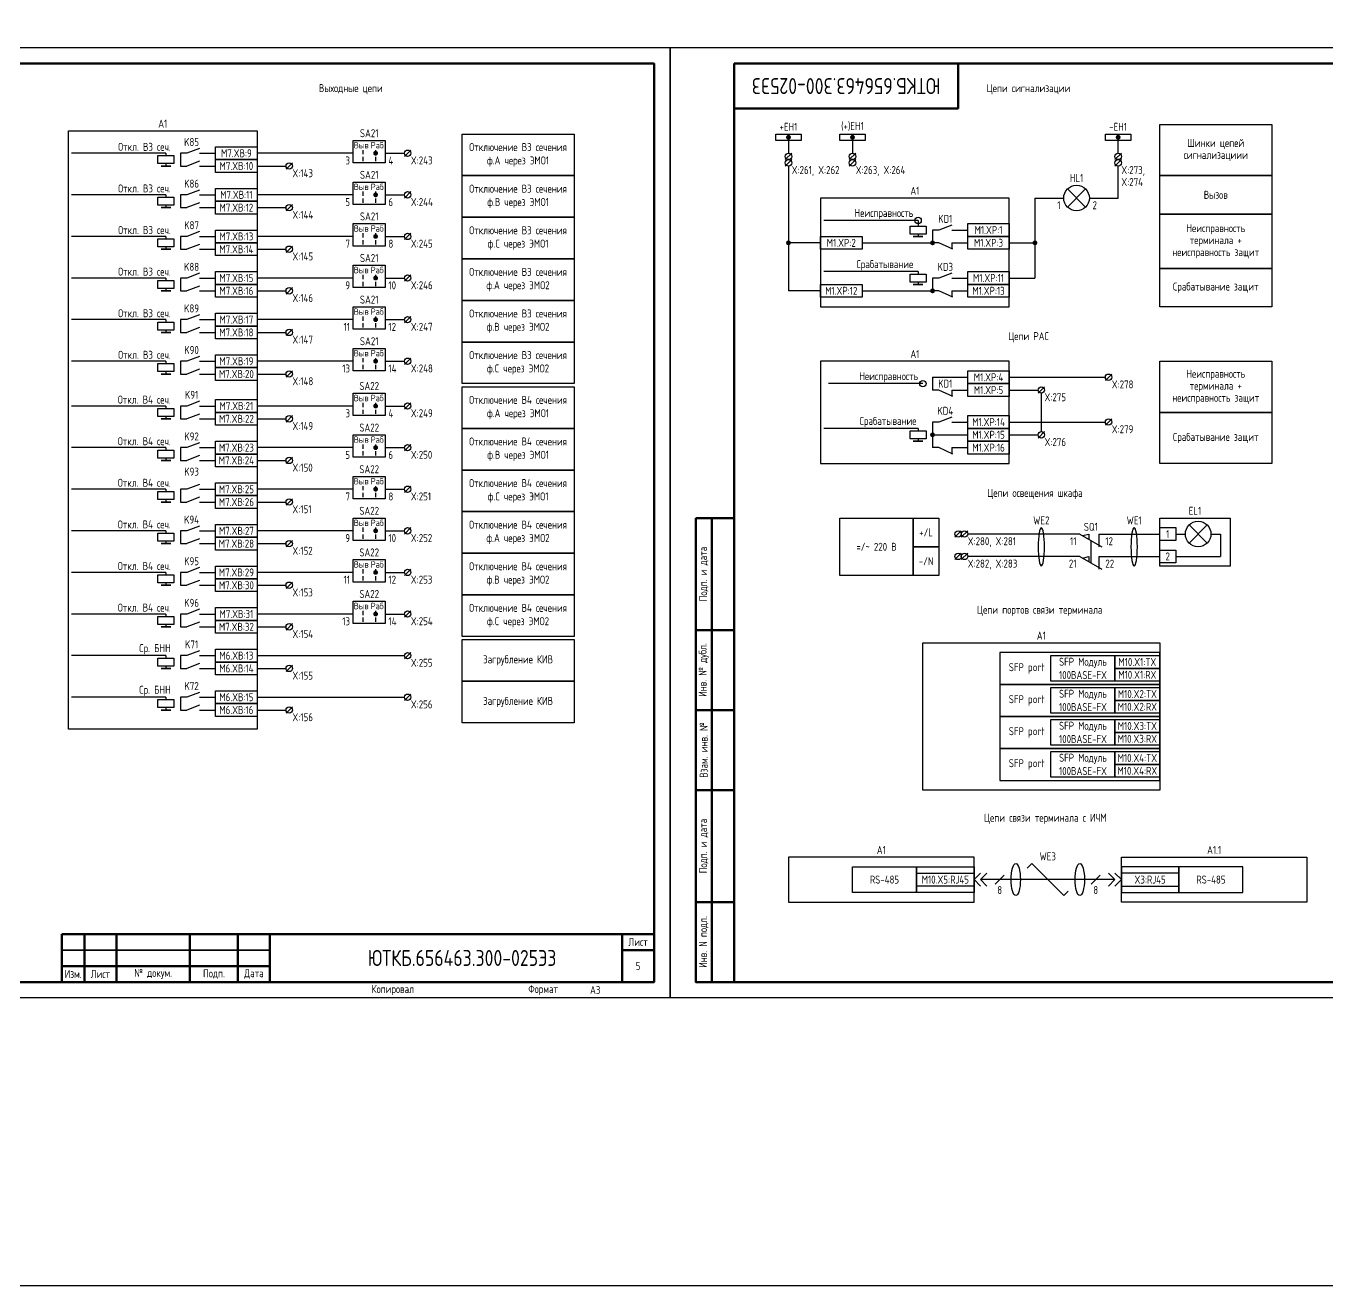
# Model space of a CAD drawing. Header units: millimetres. Extents: x -1036 to 3772, y -90 to 586.
# Drawn here: x 1898.8 to 2305.3, y -90 to 303.8 of the extents above; entities that cross this region are included whole.
import ezdxf

# ---------------------------------------------------------------- set-up
doc = ezdxf.new("R2010")
doc.units = ezdxf.units.MM
doc.styles.add('Gost_type_A', font='GOST_0.TTF')

# ---------------------------------------------------------------- blocks, each defined once
blk = doc.blocks.new('Штамп малый нижний')
at = {"lineweight": 50}
for points in [[(-185, 15), (-178, 15), (-178, 5), (-185, 5)], [(-178, 15), (-168, 15), (-168, 5), (-178, 5)], [(-168, 15), (-145, 15), (-145, 5), (-168, 5)], [(-145, 15), (-130, 15), (-130, 5), (-145, 5)], [(-130, 15), (-120, 15), (-120, 5), (-130, 5)], [(-120, 15), (-10, 15), (-10, 0), (-120, 0)], [(-10, 15), (0, 15), (0, 10), (-10, 10)], [(-10, 10), (0, 10), (0, 0), (-10, 0)], [(-185, 5), (-178, 5), (-178, 0), (-185, 0)], [(-178, 5), (-168, 5), (-168, 0), (-178, 0)], [(-168, 5), (-145, 5), (-145, 0), (-168, 0)], [(-145, 5), (-130, 5), (-130, 0), (-145, 0)], [(-130, 5), (-120, 5), (-120, 0), (-130, 0)]]:
    blk.add_lwpolyline(points, close=True, dxfattribs=at)
for points in [[(-185, 15), (-178, 15), (-178, 10), (-185, 10)], [(-178, 15), (-168, 15), (-168, 10), (-178, 10)], [(-168, 15), (-145, 15), (-145, 10), (-168, 10)], [(-145, 15), (-130, 15), (-130, 10), (-145, 10)], [(-130, 15), (-120, 15), (-120, 10), (-130, 10)], [(-185, 10), (-178, 10), (-178, 5), (-185, 5)], [(-178, 10), (-168, 10), (-168, 5), (-178, 5)], [(-168, 10), (-145, 10), (-145, 5), (-168, 5)], [(-145, 10), (-130, 10), (-130, 5), (-145, 5)], [(-130, 10), (-120, 10), (-120, 5), (-130, 5)]]:
    blk.add_lwpolyline(points, close=True)
at = {"char_height": 2.5, "style": 'Gost_type_A'}
for s, insert, width, attachment_point in [('Лист', (-5, 12.5), 10, 5), ('№ докум.', (-156.5, 2.5), 23, 5), ('Изм.', (-181.5, 2.5), 7, 5), ('Лист', (-173, 2.5), 10, 5), ('Подп.', (-137.5, 2.5), 15, 5), ('Дата', (-125, 2.5), 10, 5), ('Копировал', (-75, -2.53), 13.1202, 6), ('Формат', (-30, -2.53), 13.1202, 6)]:
    blk.add_mtext(s, dxfattribs=dict(at, insert=insert, width=width, attachment_point=attachment_point))
blk = doc.blocks.new('Формат_А3')
blk.add_lwpolyline([(-420, 297), (0, 297), (0, 0), (-420, 0)], close=True)
at = {"lineweight": 50}
blk.add_lwpolyline([(-400, 292), (-5, 292), (-5, 5), (-400, 5)], close=True, dxfattribs=at)
blk = doc.blocks.new('POINT')
at = {"const_width": 0.75}
blk.add_lwpolyline([(-0.375, 0, 1), (0.375, 0, 1)], format="xyb", close=True, dxfattribs=at)
blk = doc.blocks.new('Переключатель_положение')
for p, q in [((2, 1), (2, -0.34)), ((2, -1.14), (2, -2.49))]:
    blk.add_line(p, q)
blk = doc.blocks.new('Штамп угловой верхний')
at = {"lineweight": 50}
blk.add_lwpolyline([(0, 0), (70, 0), (70, -14), (0, -14)], close=True, dxfattribs=at)
blk = doc.blocks.new('Штамп левый нижний')
at = {"lineweight": 50}
for points in [[(-12, 145), (-7, 145), (-7, 110), (-12, 110)], [(-7, 145), (0, 145), (0, 110), (-7, 110)], [(-12, 110), (-7, 110), (-7, 85), (-12, 85)], [(-7, 110), (0, 110), (0, 85), (-7, 85)], [(-12, 85), (-7, 85), (-7, 60), (-12, 60)], [(-7, 85), (0, 85), (0, 60), (-7, 60)], [(-12, 60), (-7, 60), (-7, 25), (-12, 25)], [(-7, 60), (0, 60), (0, 25), (-7, 25)], [(-12, 25), (-7, 25), (-7, 0), (-12, 0)], [(-7, 25), (0, 25), (0, 0), (-7, 0)]]:
    blk.add_lwpolyline(points, close=True, dxfattribs=at)
at = {"char_height": 2.5, "attachment_point": 5, "rotation": 90, "style": 'Gost_type_A'}
for s, insert, width in [('Подп. и дата', (-9.5, 127.5), 35), ('Инв. № дубл.', (-9.5, 97.5), 25), ('Взам. инв. №', (-9.5, 72.5), 25), ('Подп. и дата', (-9.5, 42.5), 35), ('Инв. N подл.', (-9.5, 12.5), 25)]:
    blk.add_mtext(s, dxfattribs=dict(at, insert=insert, width=width))
blk = doc.blocks.new('Шинка')
blk.add_lwpolyline([(-4, 1), (4, 1), (4, -1), (-4, -1)], close=True)
blk.add_blockref('POINT', (0, 0))

msp = doc.modelspace()

# ---------------------------------------------------------------- linework, layer by layer
for p, q in [((2137, 269), (2137, 264)), ((2240, 264), (2240, 269)), ((2019.01, 265), (2017.01, 263)), ((2157, 268), (2157, 264)), ((1942.5, 264), (1913, 264)), ((1942.5, 264), (1942.5, 263.25)), ((1942.5, 260.75), (1942.5, 260)), ((2001, 264), (1971, 264)), ((1982.01, 261), (1980.01, 259)), ((2138, 264), (2136, 262)), ((2138, 262), (2136, 260)), ((2158, 264), (2156, 262)), ((2158, 262), (2156, 260)), ((2241, 264), (2239, 262)), ((2241, 262), (2239, 260)), ((2240, 261.99), (2240, 262)), ((2240, 261.99), (2240, 262)), ((1971, 260), (1980, 260)), ((2137, 260), (2137, 221)), ((2240, 250), (2240, 260)), ((2224.17, 252.83), (2229.83, 247.17)), ((2229.83, 252.83), (2224.17, 247.17)), ((1942.5, 251), (1913, 251)), ((1942.5, 251), (1942.5, 250.25)), ((2001, 251), (1971, 251)), ((1982.01, 248), (1980.01, 246)), ((2019.01, 252), (2017.01, 250)), ((2214, 250), (2223, 250)), ((2214, 250), (2214, 225)), ((2231, 250), (2240, 250)), ((1942.5, 247.75), (1942.5, 247)), ((1971, 247), (1980, 247)), ((2177.5, 243), (2148, 243)), ((2177.5, 243), (2177.5, 241.25)), ((1942.5, 238), (1913, 238)), ((1942.5, 238), (1942.5, 237.25)), ((2001, 238), (1971, 238)), ((2019.01, 239), (2017.01, 237)), ((2147, 236), (2137, 236)), ((2177.5, 238.75), (2177.5, 238)), ((2188, 236), (2188, 234)), ((2206, 236), (2214, 236)), ((1942.5, 234.75), (1942.5, 234)), ((1971, 234), (1980, 234)), ((1982.01, 235), (1980.01, 233)), ((1942.5, 225), (1913, 225)), ((1942.5, 225), (1942.5, 224.25)), ((2001, 225), (1971, 225)), ((2019.01, 226), (2017.01, 224)), ((2177.5, 227), (2148, 227)), ((2177.5, 227), (2177.5, 226.25)), ((2177.5, 223.75), (2177.5, 223)), ((2206, 225), (2214, 225)), ((1942.5, 221.75), (1942.5, 221)), ((1971, 221), (1980, 221)), ((1982.01, 222), (1980.01, 220)), ((2147, 221), (2137, 221)), ((2188, 221), (2188, 219)), ((1942.5, 212), (1913, 212)), ((1942.5, 212), (1942.5, 211.25)), ((2001, 212), (1971, 212)), ((2019.01, 213), (2017.01, 211)), ((1942.5, 208.75), (1942.5, 208)), ((1971, 208), (1980, 208)), ((1982.01, 209), (1980.01, 207)), ((2019.01, 200), (2017.01, 198)), ((1942.5, 199), (1913, 199)), ((1942.5, 199), (1942.5, 198.25)), ((1942.5, 195.75), (1942.5, 195)), ((2001, 199), (1971, 199)), ((1982.01, 196), (1980.01, 194)), ((1971, 195), (1980, 195)), ((2179, 192), (2149.5, 192)), ((2182, 194), (2182, 190)), ((2206, 194), (2236, 194)), ((2238, 195), (2236, 193)), ((2188, 190), (2188, 188)), ((2206, 190), (2215, 190)), ((2217, 191), (2215, 189)), ((2216, 189), (2216, 177)), ((1942.5, 185), (1913, 185)), ((1942.5, 185), (1942.5, 184.25)), ((2001, 185), (1971, 185)), ((2019.01, 186), (2017.01, 184)), ((1942.5, 181.75), (1942.5, 181)), ((1971, 181), (1980, 181)), ((1982.01, 182), (1980.01, 180)), ((2206, 180), (2236, 180)), ((2238, 181), (2236, 179)), ((2177.5, 178), (2148, 178)), ((2177.5, 178), (2177.5, 177.25)), ((2206, 176), (2215, 176)), ((2217, 177), (2215, 175)), ((1942.5, 172), (1913, 172)), ((1942.5, 172), (1942.5, 171.25)), ((2001, 172), (1971, 172)), ((2019.01, 173), (2017.01, 171)), ((2177.5, 174.75), (2177.5, 174)), ((2188, 172), (2188, 170)), ((1942.5, 168.75), (1942.5, 168)), ((1971, 168), (1980, 168)), ((1982.01, 169), (1980.01, 167)), ((1942.5, 159), (1913, 159)), ((1942.5, 159), (1942.5, 158.25)), ((2001, 159), (1971, 159)), ((2019.01, 160), (2017.01, 158)), ((1942.5, 155.75), (1942.5, 155)), ((1971, 155), (1980, 155)), ((1982.01, 156), (1980.01, 154)), ((2019.01, 147), (2017.01, 145)), ((2262.17, 147.83), (2267.83, 142.17)), ((2267.83, 147.83), (2262.17, 142.17)), ((1942.5, 146), (1913, 146)), ((1942.5, 146), (1942.5, 145.25)), ((1942.5, 142.75), (1942.5, 142)), ((2001, 146), (1971, 146)), ((1982.01, 143), (1980.01, 141)), ((2191, 146), (2189, 144)), ((2193, 146), (2191, 144)), ((2228, 145), (2193.01, 145)), ((2228, 145), (2234.92, 141)), ((2228.86, 144.5), (2230.86, 145)), ((2230.86, 145), (2230.86, 143.34)), ((2234, 145), (2234, 141)), ((2234, 145), (2253, 145)), ((2258, 145), (2261, 145)), ((2269, 145), (2272, 145)), ((2272, 145), (2272, 138)), ((1971, 142), (1980, 142)), ((2191, 139), (2189, 137)), ((2193, 139), (2191, 137)), ((2228, 138), (2193.01, 138)), ((2228, 138), (2234.92, 134)), ((2228.86, 137.5), (2230.86, 138)), ((2230.86, 138), (2230.86, 136.34)), ((2234, 138), (2234, 134)), ((2234, 138), (2253, 138)), ((2258, 138), (2272, 138)), ((1942.5, 133), (1913, 133)), ((1942.5, 133), (1942.5, 132.25)), ((2001, 133), (1971, 133)), ((2019.01, 134), (2017.01, 132)), ((1942.5, 129.75), (1942.5, 129)), ((1971, 129), (1980, 129)), ((1982.01, 130), (1980.01, 128)), ((1942.5, 120), (1913, 120)), ((1942.5, 120), (1942.5, 119.25)), ((2001, 120), (1971, 120)), ((2019.01, 121), (2017.01, 119)), ((1942.5, 116.75), (1942.5, 116)), ((1971, 116), (1980, 116)), ((1982.01, 117), (1980.01, 115)), ((1942.5, 107), (1913, 107)), ((1942.5, 107), (1942.5, 106.25)), ((2019.01, 108), (2017.01, 106)), ((1942.5, 103.75), (1942.5, 103)), ((1971, 103), (1980, 103)), ((1982.01, 104), (1980.01, 102)), ((1942.5, 94), (1913, 94)), ((1942.5, 94), (1942.5, 93.25)), ((2019.01, 95), (2017.01, 93)), ((1942.5, 90.75), (1942.5, 90)), ((1971, 90), (1980, 90)), ((1982.01, 91), (1980.01, 89)), ((2211.53, 40.53), (2213, 42)), ((2213, 42), (2223, 32)), ((2195, 37), (2197, 39)), ((2195, 37), (2197, 39)), ((2195, 37), (2197, 35)), ((2195, 37), (2197, 35)), ((2197, 37), (2199, 39)), ((2197, 37), (2199, 39)), ((2239, 37), (2197, 37)), ((2197, 37), (2199, 35)), ((2197, 37), (2199, 35)), ((2204.41, 38.41), (2201.58, 35.59)), ((2234.41, 38.41), (2231.58, 35.59)), ((2239, 37), (2237, 39)), ((2239, 37), (2237, 39)), ((2239, 37), (2237, 35)), ((2239, 37), (2237, 35)), ((2241, 37), (2239, 39)), ((2241, 37), (2239, 39)), ((2241, 37), (2239, 35)), ((2241, 37), (2239, 35)), ((2223, 32), (2224.41, 33.41))]:
    msp.add_line(p, q)
at = {"ltscale": 4.32}
for p, q in [((1953, 265.5), (1949, 264)), ((1953, 261.5), (1949, 260)), ((1953, 252.5), (1949, 251)), ((1953, 248.5), (1949, 247)), ((2188, 241.5), (2184, 240)), ((1953, 239.5), (1949, 238)), ((2188.39, 234), (2184, 236)), ((1953, 235.5), (1949, 234)), ((1953, 226.5), (1949, 225)), ((2188, 226.5), (2184, 225)), ((1953, 222.5), (1949, 221)), ((2188.39, 219), (2184, 221)), ((1953, 213.5), (1949, 212)), ((1953, 209.5), (1949, 208)), ((1953, 200.5), (1949, 199)), ((1953, 196.5), (1949, 195)), ((2188.39, 188), (2184, 190)), ((1953, 186.5), (1949, 185)), ((1953, 182.5), (1949, 181)), ((2188, 181.5), (2184, 180)), ((1953, 173.5), (1949, 172)), ((2188.39, 170), (2184, 172)), ((1953, 169.5), (1949, 168)), ((1953, 160.5), (1949, 159)), ((1953, 156.5), (1949, 155)), ((1953, 147.5), (1949, 146)), ((1953, 143.5), (1949, 142)), ((1953, 134.5), (1949, 133)), ((1953, 130.5), (1949, 129)), ((1953, 121.5), (1949, 120)), ((1953, 117.5), (1949, 116)), ((1953, 108.5), (1949, 107)), ((1953, 104.5), (1949, 103)), ((1953, 95.5), (1949, 94)), ((1953, 91.5), (1949, 90))]:
    msp.add_line(p, q, dxfattribs=at)
at = {"ltscale": 1.08}
for p, q in [((1949, 264), (1947, 264)), ((1947, 264), (1947, 260)), ((1953, 264), (1958, 264)), ((1947, 260), (1949, 260)), ((1953, 260), (1958, 260)), ((1949, 251), (1947, 251)), ((1947, 251), (1947, 247)), ((1953, 251), (1958, 251)), ((1947, 247), (1949, 247)), ((1953, 247), (1958, 247)), ((2184, 240), (2182, 240)), ((2182, 240), (2182, 236)), ((2188, 240), (2193, 240)), ((1949, 238), (1947, 238)), ((1947, 238), (1947, 234)), ((1953, 238), (1958, 238)), ((2160, 236), (2182, 236)), ((2184, 236), (2182, 236)), ((2188, 236), (2193, 236)), ((1947, 234), (1949, 234)), ((1953, 234), (1958, 234)), ((1949, 225), (1947, 225)), ((1947, 225), (1947, 221)), ((1953, 225), (1958, 225)), ((2184, 225), (2182, 225)), ((2182, 225), (2182, 221)), ((2188, 225), (2193, 225)), ((1947, 221), (1949, 221)), ((1953, 221), (1958, 221)), ((2160, 221), (2182, 221)), ((2184, 221), (2182, 221)), ((2188, 221), (2193, 221)), ((1949, 212), (1947, 212)), ((1947, 212), (1947, 208)), ((1953, 212), (1958, 212)), ((1947, 208), (1949, 208)), ((1953, 208), (1958, 208)), ((1949, 199), (1947, 199)), ((1947, 199), (1947, 195)), ((1953, 199), (1958, 199)), ((1947, 195), (1949, 195)), ((1953, 195), (1958, 195)), ((2182, 194), (2193, 194)), ((2184, 190), (2182, 190)), ((2188, 190), (2193, 190)), ((1949, 185), (1947, 185)), ((1947, 185), (1947, 181)), ((1953, 185), (1958, 185)), ((1947, 181), (1949, 181)), ((1953, 181), (1958, 181)), ((2184, 180), (2182, 180)), ((2182, 180), (2182, 172)), ((2188, 180), (2193, 180)), ((2182, 176), (2193, 176)), ((1949, 172), (1947, 172)), ((1947, 172), (1947, 168)), ((1953, 172), (1958, 172)), ((2184, 172), (2182, 172)), ((2188, 172), (2193, 172)), ((1947, 168), (1949, 168)), ((1953, 168), (1958, 168)), ((1949, 159), (1947, 159)), ((1947, 159), (1947, 155)), ((1953, 159), (1958, 159)), ((1947, 155), (1949, 155)), ((1953, 155), (1958, 155)), ((1949, 146), (1947, 146)), ((1947, 146), (1947, 142)), ((1953, 146), (1958, 146)), ((1947, 142), (1949, 142)), ((1953, 142), (1958, 142)), ((1949, 133), (1947, 133)), ((1947, 133), (1947, 129)), ((1953, 133), (1958, 133)), ((1947, 129), (1949, 129)), ((1953, 129), (1958, 129)), ((1949, 120), (1947, 120)), ((1947, 120), (1947, 116)), ((1953, 120), (1958, 120)), ((1947, 116), (1949, 116)), ((1953, 116), (1958, 116)), ((1949, 107), (1947, 107)), ((1947, 107), (1947, 103)), ((1953, 107), (1958, 107)), ((1947, 103), (1949, 103)), ((1953, 103), (1958, 103)), ((1949, 94), (1947, 94)), ((1947, 94), (1947, 90)), ((1953, 94), (1958, 94)), ((1947, 90), (1949, 90)), ((1953, 90), (1958, 90))]:
    msp.add_line(p, q, dxfattribs=at)
at = {"ltscale": 4}
for p, q in [((2011, 264), (2017.01, 264)), ((2011, 251), (2017.01, 251)), ((2011, 238), (2017.01, 238)), ((2011, 225), (2017.01, 225)), ((2011, 212), (2017.01, 212)), ((2011, 199), (2017.01, 199)), ((2011, 185), (2017.01, 185)), ((2011, 172), (2017.01, 172)), ((2011, 159), (2017.01, 159)), ((2011, 146), (2017.01, 146)), ((2011, 133), (2017.01, 133)), ((2011, 120), (2017.01, 120)), ((1971, 107), (2017.01, 107)), ((1971, 94), (2017.01, 94))]:
    msp.add_line(p, q, dxfattribs=at)
at = {"ltscale": 0.5}
msp.add_line((2231.46, 143), (2231.46, 136), dxfattribs=at)
for points in [[(-1036, 586), (3772, 586), (3772, -90), (-1036, -90)], [(2288, 257), (2253, 257), (2253, 273), (2288, 273)], [(1912, 271), (1971, 271), (1971, 84), (1912, 84)], [(2035, 270), (2070, 270), (2070, 257), (2035, 257)], [(1958, 266), (1971, 266), (1971, 262), (1958, 262)], [(2001, 268), (2011, 268), (2011, 261), (2001, 261)], [(1945, 263.25), (1945, 260.75), (1940, 260.75), (1940, 263.25)], [(1958, 262), (1971, 262), (1971, 258), (1958, 258)], [(1944, 260), (1941, 260)], [(2035, 257), (2070, 257), (2070, 244), (2035, 244)], [(2288, 245), (2253, 245), (2253, 257), (2288, 257)], [(1958, 253), (1971, 253), (1971, 249), (1958, 249)], [(2001, 255), (2011, 255), (2011, 248), (2001, 248)], [(1945, 250.25), (1945, 247.75), (1940, 247.75), (1940, 250.25)], [(1958, 249), (1971, 249), (1971, 245), (1958, 245)], [(2147, 216), (2206, 216), (2206, 250), (2147, 250)], [(1944, 247), (1941, 247)], [(2035, 244), (2070, 244), (2070, 231), (2035, 231)], [(2288, 228), (2253, 228), (2253, 245), (2288, 245)], [(1958, 240), (1971, 240), (1971, 236), (1958, 236)], [(2001, 242), (2011, 242), (2011, 235), (2001, 235)], [(2180, 241.25), (2180, 238.75), (2175, 238.75), (2175, 241.25)], [(2193, 242), (2206, 242), (2206, 238), (2193, 238)], [(1945, 237.25), (1945, 234.75), (1940, 234.75), (1940, 237.25)], [(1958, 236), (1971, 236), (1971, 232), (1958, 232)], [(2147, 238), (2160, 238), (2160, 234), (2147, 234)], [(2179, 238), (2176, 238)], [(2193, 238), (2206, 238), (2206, 234), (2193, 234)], [(1944, 234), (1941, 234)], [(2001, 229), (2011, 229), (2011, 222), (2001, 222)], [(2035, 231), (2070, 231), (2070, 218), (2035, 218)], [(2288, 216), (2253, 216), (2253, 228), (2288, 228)], [(1945, 224.25), (1945, 221.75), (1940, 221.75), (1940, 224.25)], [(1958, 227), (1971, 227), (1971, 223), (1958, 223)], [(2180, 226.25), (2180, 223.75), (2175, 223.75), (2175, 226.25)], [(2193, 227), (2206, 227), (2206, 223), (2193, 223)], [(1944, 221), (1941, 221)], [(1958, 223), (1971, 223), (1971, 219), (1958, 219)], [(2147, 223), (2160, 223), (2160, 219), (2147, 219)], [(2179, 223), (2176, 223)], [(2193, 223), (2206, 223), (2206, 219), (2193, 219)], [(2001, 216), (2011, 216), (2011, 209), (2001, 209)], [(2035, 218), (2070, 218), (2070, 205), (2035, 205)], [(1958, 214), (1971, 214), (1971, 210), (1958, 210)], [(1945, 211.25), (1945, 208.75), (1940, 208.75), (1940, 211.25)], [(1944, 208), (1941, 208)], [(1958, 210), (1971, 210), (1971, 206), (1958, 206)], [(2035, 205), (2070, 205), (2070, 192), (2035, 192)], [(1958, 201), (1971, 201), (1971, 197), (1958, 197)], [(2001, 203), (2011, 203), (2011, 196), (2001, 196)], [(1945, 198.25), (1945, 195.75), (1940, 195.75), (1940, 198.25)], [(1958, 197), (1971, 197), (1971, 193), (1958, 193)], [(2147, 167), (2206, 167), (2206, 199), (2147, 199)], [(2193, 196), (2206, 196), (2206, 192), (2193, 192)], [(2288, 183), (2253, 183), (2253, 199), (2288, 199)], [(1944, 195), (1941, 195)], [(2193, 192), (2206, 192), (2206, 188), (2193, 188)], [(1958, 187), (1971, 187), (1971, 183), (1958, 183)], [(2001, 189), (2011, 189), (2011, 182), (2001, 182)], [(2035, 191), (2070, 191), (2070, 178), (2035, 178)], [(1945, 184.25), (1945, 181.75), (1940, 181.75), (1940, 184.25)], [(1958, 183), (1971, 183), (1971, 179), (1958, 179)], [(2288, 167), (2253, 167), (2253, 183), (2288, 183)], [(1944, 181), (1941, 181)], [(2193, 182), (2206, 182), (2206, 178), (2193, 178)], [(2001, 176), (2011, 176), (2011, 169), (2001, 169)], [(2035, 178), (2070, 178), (2070, 165), (2035, 165)], [(2180, 177.25), (2180, 174.75), (2175, 174.75), (2175, 177.25)], [(2193, 178), (2206, 178), (2206, 174), (2193, 174)], [(1945, 171.25), (1945, 168.75), (1940, 168.75), (1940, 171.25)], [(1958, 174), (1971, 174), (1971, 170), (1958, 170)], [(2179, 174), (2176, 174)], [(2193, 174), (2206, 174), (2206, 170), (2193, 170)], [(1944, 168), (1941, 168)], [(1958, 170), (1971, 170), (1971, 166), (1958, 166)], [(2001, 163), (2011, 163), (2011, 156), (2001, 156)], [(2035, 165), (2070, 165), (2070, 152), (2035, 152)], [(1958, 161), (1971, 161), (1971, 157), (1958, 157)], [(1945, 158.25), (1945, 155.75), (1940, 155.75), (1940, 158.25)], [(1944, 155), (1941, 155)], [(1958, 157), (1971, 157), (1971, 153), (1958, 153)], [(2035, 152), (2070, 152), (2070, 139), (2035, 139)], [(1958, 148), (1971, 148), (1971, 144), (1958, 144)], [(2001, 150), (2011, 150), (2011, 143), (2001, 143)], [(2176, 132), (2153, 132), (2153, 150), (2176, 150)], [(2184, 141), (2176, 141), (2176, 150), (2184, 150)], [(2253, 150), (2275, 150), (2275, 135), (2253, 135)], [(2253, 147), (2258, 147), (2258, 143), (2253, 143)], [(1945, 145.25), (1945, 142.75), (1940, 142.75), (1940, 145.25)], [(1958, 144), (1971, 144), (1971, 140), (1958, 140)], [(1944, 142), (1941, 142)], [(2035, 139), (2070, 139), (2070, 126), (2035, 126)], [(2184, 132), (2176, 132), (2176, 141), (2184, 141)], [(2253, 140), (2258, 140), (2258, 136), (2253, 136)], [(1958, 135), (1971, 135), (1971, 131), (1958, 131)], [(2001, 137), (2011, 137), (2011, 130), (2001, 130)], [(1945, 132.25), (1945, 129.75), (1940, 129.75), (1940, 132.25)], [(1958, 131), (1971, 131), (1971, 127), (1958, 127)], [(1944, 129), (1941, 129)], [(1958, 122), (1971, 122), (1971, 118), (1958, 118)], [(2001, 124), (2011, 124), (2011, 117), (2001, 117)], [(2035, 126), (2070, 126), (2070, 113), (2035, 113)], [(1945, 119.25), (1945, 116.75), (1940, 116.75), (1940, 119.25)], [(1958, 118), (1971, 118), (1971, 114), (1958, 114)], [(1944, 116), (1941, 116)], [(2035, 112), (2070, 112), (2070, 99), (2035, 99)], [(2179, 111), (2253, 111), (2253, 65), (2179, 65)], [(1945, 106.25), (1945, 103.75), (1940, 103.75), (1940, 106.25)], [(1958, 109), (1971, 109), (1971, 105), (1958, 105)], [(2203, 98), (2253, 98), (2253, 108), (2203, 108)], [(2219, 107), (2239, 107), (2239, 99), (2219, 99)], [(2239, 107), (2253, 107), (2253, 103), (2239, 103)], [(1944, 103), (1941, 103)], [(1958, 105), (1971, 105), (1971, 101), (1958, 101)], [(2239, 103), (2253, 103), (2253, 99), (2239, 99)], [(2035, 99), (2070, 99), (2070, 86), (2035, 86)], [(2203, 88), (2253, 88), (2253, 98), (2203, 98)], [(1958, 96), (1971, 96), (1971, 92), (1958, 92)], [(2219, 97), (2239, 97), (2239, 89), (2219, 89)], [(2239, 97), (2253, 97), (2253, 93), (2239, 93)], [(1945, 93.25), (1945, 90.75), (1940, 90.75), (1940, 93.25)], [(1944, 90), (1941, 90)], [(1958, 92), (1971, 92), (1971, 88), (1958, 88)], [(2239, 93), (2253, 93), (2253, 89), (2239, 89)], [(2203, 78), (2253, 78), (2253, 88), (2203, 88)], [(2219, 87), (2239, 87), (2239, 79), (2219, 79)], [(2239, 87), (2253, 87), (2253, 83), (2239, 83)], [(2239, 83), (2253, 83), (2253, 79), (2239, 79)], [(2203, 68), (2253, 68), (2253, 78), (2203, 78)], [(2219, 77), (2239, 77), (2239, 69), (2219, 69)], [(2239, 77), (2253, 77), (2253, 73), (2239, 73)], [(2239, 73), (2253, 73), (2253, 69), (2239, 69)], [(2137, 30), (2195, 30), (2195, 44), (2137, 44)], [(2157, 41), (2177, 41), (2177, 33), (2157, 33)], [(2177, 41), (2195, 41), (2195, 33), (2177, 33)], [(2299, 30), (2241, 30), (2241, 44), (2299, 44)], [(2259, 41), (2241, 41), (2241, 33), (2259, 33)], [(2279, 41), (2259, 41), (2259, 33), (2279, 33)], [(2177, 39), (2195, 39), (2195, 35), (2177, 35)], [(2259, 39), (2241, 39), (2241, 35), (2259, 35)]]:
    msp.add_lwpolyline(points, close=True)
for centre, radius in [((2018.01, 264), 1), ((1981.01, 260), 1), ((2137, 263), 1), ((2137, 261), 1), ((2157, 263), 1), ((2157, 261), 1), ((2240, 263), 1), ((2240, 261), 1), ((2227, 250), 4), ((1981.01, 247), 1), ((2018.01, 251), 1), ((2177.5, 243), 1), ((2018.01, 238), 1), ((1981.01, 234), 1), ((2018.01, 225), 1), ((1981.01, 221), 1), ((2018.01, 212), 1), ((1981.01, 208), 1), ((2018.01, 199), 1), ((1981.01, 195), 1), ((2179, 192), 1), ((2237, 194), 1), ((2216, 190), 1), ((2018.01, 185), 1), ((1981.01, 181), 1), ((2237, 180), 1), ((2216, 176), 1), ((2018.01, 172), 1), ((1981.01, 168), 1), ((2018.01, 159), 1), ((1981.01, 155), 1), ((2018.01, 146), 1), ((2265, 145), 4), ((1981.01, 142), 1), ((2190, 145), 1), ((2192, 145), 1), ((2190, 138), 1), ((2192, 138), 1), ((2018.01, 133), 1), ((1981.01, 129), 1), ((2018.01, 120), 1), ((1981.01, 116), 1), ((2018.01, 107), 1), ((1981.01, 103), 1), ((2018.01, 94), 1), ((1981.01, 90), 1)]:
    msp.add_circle(centre, radius)
at = {"extrusion": (0, 0, -1)}
for centre in [(2216, 141), (2245, 141)]:
    msp.add_ellipse(centre, major_axis=(0, -6), ratio=0.166667, dxfattribs=at)
for centre in [(2208, 37), (2228, 37)]:
    msp.add_ellipse(centre, major_axis=(0, -5), ratio=0.293778)

# ---------------------------------------------------------------- block references
at = {"color": 1}
for name, p in [('Формат_А3', (2100, 0)), ('Формат_А3', (2520, 0)), ('Штамп левый нижний', (2120, 5)), ('Штамп малый нижний', (2095, 5))]:
    msp.add_blockref(name, p, dxfattribs=at)
for name, p in [('Штамп угловой верхний', (2120, 292)), ('Шинка', (2137, 269)), ('Шинка', (2157, 269)), ('Шинка', (2240, 269)), ('Переключатель_положение', (2002, 264)), ('POINT', (2008, 264)), ('Переключатель_положение', (2006, 264)), ('Переключатель_положение', (2002, 251)), ('POINT', (2008, 251)), ('Переключатель_положение', (2006, 251)), ('Переключатель_положение', (2002, 238)), ('POINT', (2008, 238)), ('Переключатель_положение', (2006, 238)), ('POINT', (2137, 236)), ('POINT', (2182, 236)), ('POINT', (2214, 236)), ('Переключатель_положение', (2002, 225)), ('POINT', (2008, 225)), ('Переключатель_положение', (2006, 225)), ('POINT', (2182, 221)), ('Переключатель_положение', (2002, 212)), ('POINT', (2008, 212)), ('Переключатель_положение', (2006, 212)), ('Переключатель_положение', (2002, 199)), ('POINT', (2008, 199)), ('Переключатель_положение', (2006, 199)), ('Переключатель_положение', (2002, 185)), ('POINT', (2008, 185)), ('Переключатель_положение', (2006, 185)), ('POINT', (2182, 176)), ('Переключатель_положение', (2002, 172)), ('POINT', (2008, 172)), ('Переключатель_положение', (2006, 172)), ('Переключатель_положение', (2002, 159)), ('POINT', (2008, 159)), ('Переключатель_положение', (2006, 159)), ('Переключатель_положение', (2002, 146)), ('POINT', (2008, 146)), ('Переключатель_положение', (2006, 146)), ('Переключатель_положение', (2002, 133)), ('POINT', (2008, 133)), ('Переключатель_положение', (2006, 133)), ('Переключатель_положение', (2002, 120)), ('POINT', (2008, 120)), ('Переключатель_положение', (2006, 120))]:
    msp.add_blockref(name, p)

# ---------------------------------------------------------------- texts
at = {"char_height": 2.5, "style": 'Gost_type_A'}
for s, insert, width, attachment_point, line_spacing_factor in [('Выходные цепи', (2000.25, 284), 197.5, 5, 0.9), ('Цепи сигнализации', (2212, 284), 197.9977, 5, 0.9), ('A1', (1941.5, 272), 58.9999, 8, 0.9), ('Шинки цепей сигнализациии', (2270.5, 265), 35, 5, 0.9), ('X:243', (2019.01, 263), 8, 1, 0.9), ('X:143', (1982.01, 259), 8, 1, 0.9), ('X:261, X:262', (2138, 260), 16, 1, 0.9), ('X:263, X:264', (2158, 260), 16, 1, 0.9), ('X:273,\\PX:274', (2241, 260), 16, 1, 0.9), ('A1', (2176.5, 251), 59, 8, 0.9), ('Вызов', (2270.5, 251), 35, 5, 0.9), ('X:244', (2019.01, 250), 8, 1, 0.9), ('X:144', (1982.01, 246), 8, 1, 0.9), ('Неисправность', (2176, 245), 37, 6, 0.8), ('Неисправность\\Pтерминала + неисправность защит', (2270.5, 236.5), 35, 5, 0.9), ('X:245', (2019.01, 237), 8, 1, 0.9), ('X:145', (1982.01, 233), 8, 1, 0.9), ('Срабатывание', (2176, 229), 37, 6, 0.8), ('X:246', (2019.01, 224), 8, 1, 0.9), ('Срабатывание защит', (2270.5, 222), 35, 5, 0.9), ('X:146', (1982.01, 220), 8, 1, 0.9), ('X:247', (2019.01, 211), 8, 1, 0.9), ('Цепи РАС', (2212, 206.5), 191.9988, 5, 0.9), ('X:147', (1982.01, 207), 8, 1, 0.9), ('A1', (2176.5, 200), 59, 8, 0.9), ('X:248', (2019.01, 198), 8, 1, 0.9), ('Неисправность', (2177.5, 194), 37, 6, 0.8), ('Неисправность\\Pтерминала + неисправность защит', (2270.5, 191), 35, 5, 0.9), ('X:148', (1982.01, 194), 8, 1, 0.9), ('X:278', (2238, 193), 8, 1, 0.9), ('X:275', (2217, 189), 8, 1, 0.9), ('X:249', (2019.01, 184), 8, 1, 0.9), ('X:149', (1982.01, 180), 8, 1, 0.9), ('Срабатывание', (2177, 180), 37, 6, 0.8), ('X:279', (2238, 179), 8, 1, 0.9), ('X:276', (2217, 175), 8, 1, 0.9), ('Срабатывание защит', (2270.5, 175), 35, 5, 0.9), ('X:250', (2019.01, 171), 8, 1, 0.9), ('X:150', (1982.01, 167), 8, 1, 0.9), ('Цепи освещения шкафа', (2214, 157.5), 122, 5, 0.9), ('X:251', (2019.01, 158), 8, 1, 0.9), ('X:151', (1982.01, 154), 8, 1, 0.9), ('EL1', (2264, 151), 21.9942, 8, 0.9), ('+/L', (2180, 145.5), 8, 5, 0.9), ('X:252', (2019.01, 145), 8, 1, 0.9), ('X:280, X:281', (2193, 144), 17.9949, 1, 0.9), ('X:152', (1982.01, 141), 8, 1, 0.9), ('=/~ 220 В', (2164.5, 141), 23, 5, 0.9), ('-/N', (2180, 136.5), 8, 5, 0.9), ('X:282, X:283', (2193, 137), 17.9949, 1, 0.9), ('X:253', (2019.01, 132), 8, 1, 0.9), ('X:153', (1982.01, 128), 8, 1, 0.9), ('Цепи портов связи терминала', (2215.5, 121), 197, 5, 0.9), ('X:254', (2019.01, 119), 8, 1, 0.9), ('X:154', (1982.01, 115), 8, 1, 0.9), ('A1', (2216, 112), 74.0002, 8, 0.9), ('X:255', (2019.01, 106), 8, 1, 0.9), ('X:155', (1982.01, 102), 8, 1, 0.9), ('X:256', (2019.01, 93), 8, 1, 0.9), ('X:156', (1982.01, 89), 8, 1, 0.9), ('Цепи связи терминала с ИЧМ', (2217.25, 56), 197.5, 5, 0.9), ('A1', (2166, 45), 58.0002, 8, 0.9), ('A1.1', (2270, 45), 58.0002, 8, 0.9)]:
    msp.add_mtext(s, dxfattribs=dict(at, insert=insert, width=width, attachment_point=attachment_point, line_spacing_factor=line_spacing_factor))
at = {"insert": (2155, 285), "char_height": 5, "width": 70, "attachment_point": 5, "rotation": 180, "style": 'Gost_type_A'}
msp.add_mtext('ЮТКБ.656463.300-025Э3', dxfattribs=at)
at = {"style": 'Gost_type_A'}
for s, insert, char_height, width, attachment_point in [('+EH1', (2137, 271), 2.5, 10, 8), ('(+)EH1', (2157, 271), 2.5, 10, 8), ('-EH1', (2240, 271), 2.5, 10, 8), ('K85', (1950.5, 267.5), 2.5, 5, 5), ('SA21', (2006, 269), 2.5, 10, 8), ('Откл. В3 сеч.', (1944, 266), 2.5, 31.0015, 6), ('M7.XВ:9', (1964.5, 264), 2.5, 13, 5), ('Выв', (2003.5, 266.5), 2, 5, 5), ('Раб', (2008.5, 266.5), 2, 5, 5), ('Отключение В3 сечения ф.А через ЭМО1', (2052.5, 263.5), 2.5, 34.9988, 5), ('M7.XВ:10', (1964.5, 260), 2.5, 13, 5), ('3', (2000, 262.98), 2.5, 5, 3), ('4', (2012, 262.98), 2.5, 5, 1), ('SA21', (2006, 256), 2.5, 10, 8), ('HL1', (2227, 255), 2.5, 14, 8), ('Откл. В3 сеч.', (1944, 253), 2.5, 31.0015, 6), ('K86', (1950.5, 254.5), 2.5, 5, 5), ('M7.XВ:11', (1964.5, 251), 2.5, 13, 5), ('Выв', (2003.5, 253.5), 2, 5, 5), ('Раб', (2008.5, 253.5), 2, 5, 5), ('Отключение В3 сечения\\Pф.В через ЭМО1', (2052.5, 250.5), 2.5, 34.9988, 5), ('M7.XВ:12', (1964.5, 247), 2.5, 13, 5), ('5', (2000, 249.98), 2.5, 5, 3), ('6', (2012, 249.98), 2.5, 5, 1), ('1', (2222, 249), 2.5, 6, 3), ('2', (2232, 249), 2.5, 6, 1), ('SA21', (2006, 243), 2.5, 10, 8), ('KD1', (2186, 243.5), 2.5, 8, 5), ('Откл. В3 сеч.', (1944, 240), 2.5, 31.0015, 6), ('K87', (1950.5, 241.5), 2.5, 5, 5), ('Выв', (2003.5, 240.5), 2, 5, 5), ('Раб', (2008.5, 240.5), 2, 5, 5), ('Отключение В3 сечения\\Pф.C через ЭМО1', (2052.5, 237.5), 2.5, 34.9988, 5), ('M1.XP:1', (2199.5, 240), 2.5, 13, 5), ('M7.XВ:13', (1964.5, 238), 2.5, 13, 5), ('7', (2000, 236.98), 2.5, 5, 3), ('8', (2012, 236.98), 2.5, 5, 1), ('M1.XP:2', (2153.5, 236), 2.5, 13, 5), ('M1.XP:3', (2199.5, 236), 2.5, 13, 5), ('M7.XВ:14', (1964.5, 234), 2.5, 13, 5), ('SA21', (2006, 230), 2.5, 10, 8), ('Откл. В3 сеч.', (1944, 227), 2.5, 31.0015, 6), ('K88', (1950.5, 228.5), 2.5, 5, 5), ('Выв', (2003.5, 227.5), 2, 5, 5), ('Раб', (2008.5, 227.5), 2, 5, 5), ('Отключение В3 сечения ф.А через ЭМО2', (2052.5, 224.5), 2.5, 34.9988, 5), ('KD3', (2186, 228.5), 2.5, 8, 5), ('M7.XВ:15', (1964.5, 225), 2.5, 13, 5), ('9', (2000, 223.98), 2.5, 5, 3), ('10', (2012, 223.98), 2.5, 5, 1), ('M1.XP:11', (2199.5, 225), 2.5, 13, 5), ('M7.XВ:16', (1964.5, 221), 2.5, 13, 5), ('SA21', (2006, 217), 2.5, 10, 8), ('M1.XP:12', (2153.5, 221), 2.5, 13, 5), ('M1.XP:13', (2199.5, 221), 2.5, 13, 5), ('K89', (1950.5, 215.5), 2.5, 5, 5), ('Выв', (2003.5, 214.5), 2, 5, 5), ('Раб', (2008.5, 214.5), 2, 5, 5), ('Откл. В3 сеч.', (1944, 214), 2.5, 31.0015, 6), ('M7.XВ:17', (1964.5, 212), 2.5, 13, 5), ('Отключение В3 сечения\\Pф.В через ЭМО2', (2052.5, 211.5), 2.5, 34.9988, 5), ('M7.XВ:18', (1964.5, 208), 2.5, 13, 5), ('11', (2000, 210.98), 2.5, 5, 3), ('12', (2012, 210.98), 2.5, 5, 1), ('K90', (1950.5, 202.5), 2.5, 5, 5), ('SA21', (2006, 204), 2.5, 10, 8), ('Откл. В3 сеч.', (1944, 201), 2.5, 31.0015, 6), ('M7.XВ:19', (1964.5, 199), 2.5, 13, 5), ('Выв', (2003.5, 201.5), 2, 5, 5), ('Раб', (2008.5, 201.5), 2, 5, 5), ('Отключение В3 сечения\\Pф.C через ЭМО2', (2052.5, 198.5), 2.5, 34.9988, 5), ('M7.XВ:20', (1964.5, 195), 2.5, 13, 5), ('13', (2000, 197.98), 2.5, 5, 3), ('14', (2012, 197.98), 2.5, 5, 1), ('M1.XP:4', (2199.5, 194), 2.5, 13, 5), ('SA22', (2006, 190), 2.5, 10, 8), ('KD1', (2186, 192), 2.5, 8, 5), ('M1.XP:5', (2199.5, 190), 2.5, 13, 5), ('Откл. В4 сеч.', (1944, 187), 2.5, 31.0015, 6), ('K91', (1950.5, 188.5), 2.5, 5, 5), ('Выв', (2003.5, 187.5), 2, 5, 5), ('Раб', (2008.5, 187.5), 2, 5, 5), ('Отключение В4 сечения ф.А через ЭМО1', (2052.5, 184.5), 2.5, 34.9988, 5), ('M7.XВ:21', (1964.5, 185), 2.5, 13, 5), ('3', (2000, 183.98), 2.5, 5, 3), ('4', (2012, 183.98), 2.5, 5, 1), ('KD4', (2186, 183.5), 2.5, 8, 5), ('M7.XВ:22', (1964.5, 181), 2.5, 13, 5), ('SA22', (2006, 177), 2.5, 10, 8), ('M1.XP:14', (2199.5, 180), 2.5, 13, 5), ('Откл. В4 сеч.', (1944, 174), 2.5, 31.0015, 6), ('K92', (1950.5, 175.5), 2.5, 5, 5), ('Выв', (2003.5, 174.5), 2, 5, 5), ('Раб', (2008.5, 174.5), 2, 5, 5), ('Отключение В4 сечения\\Pф.В через ЭМО1', (2052.5, 171.5), 2.5, 34.9988, 5), ('M1.XP:15', (2199.5, 176), 2.5, 13, 5), ('M7.XВ:23', (1964.5, 172), 2.5, 13, 5), ('5', (2000, 170.98), 2.5, 5, 3), ('6', (2012, 170.98), 2.5, 5, 1), ('M1.XP:16', (2199.5, 172), 2.5, 13, 5), ('M7.XВ:24', (1964.5, 168), 2.5, 13, 5), ('K93', (1950.5, 164.5), 2.5, 5, 5), ('SA22', (2006, 164), 2.5, 10, 8), ('Откл. В4 сеч.', (1944, 161), 2.5, 31.0015, 6), ('M7.XВ:25', (1964.5, 159), 2.5, 13, 5), ('Выв', (2003.5, 161.5), 2, 5, 5), ('Раб', (2008.5, 161.5), 2, 5, 5), ('Отключение В4 сечения\\Pф.C через ЭМО1', (2052.5, 158.5), 2.5, 34.9988, 5), ('M7.XВ:26', (1964.5, 155), 2.5, 13, 5), ('7', (2000, 157.98), 2.5, 5, 3), ('8', (2012, 157.98), 2.5, 5, 1), ('K94', (1950.5, 149.5), 2.5, 5, 5), ('SA22', (2006, 151), 2.5, 10, 8), ('WE2', (2216, 148), 2.5, 10, 8), ('WE1', (2245, 148), 2.5, 10, 8), ('Откл. В4 сеч.', (1944, 148), 2.5, 31.0015, 6), ('M7.XВ:27', (1964.5, 146), 2.5, 13, 5), ('Выв', (2003.5, 148.5), 2, 5, 5), ('Раб', (2008.5, 148.5), 2, 5, 5), ('Отключение В4 сечения ф.А через ЭМО2', (2052.5, 145.5), 2.5, 34.9988, 5), ('SQ1', (2231.46, 146), 2.5, 10, 8), ('M7.XВ:28', (1964.5, 142), 2.5, 13, 5), ('9', (2000, 144.98), 2.5, 5, 3), ('10', (2012, 144.98), 2.5, 5, 1), ('11', (2227, 144), 2.5, 6, 3), ('12', (2236, 144), 2.5, 6, 1), ('1', (2255.5, 145), 2.5, 5, 5), ('SA22', (2006, 138), 2.5, 10, 8), ('2', (2255.5, 138), 2.5, 5, 5), ('Откл. В4 сеч.', (1944, 135), 2.5, 31.0015, 6), ('K95', (1950.5, 136.5), 2.5, 5, 5), ('M7.XВ:29', (1964.5, 133), 2.5, 13, 5), ('Выв', (2003.5, 135.5), 2, 5, 5), ('Раб', (2008.5, 135.5), 2, 5, 5), ('Отключение В4 сечения\\Pф.В через ЭМО2', (2052.5, 132.5), 2.5, 34.9988, 5), ('21', (2227, 137), 2.5, 6, 3), ('22', (2236, 137), 2.5, 6, 1), ('M7.XВ:30', (1964.5, 129), 2.5, 13, 5), ('11', (2000, 131.98), 2.5, 5, 3), ('12', (2012, 131.98), 2.5, 5, 1), ('SA22', (2006, 125), 2.5, 10, 8), ('Откл. В4 сеч.', (1944, 122), 2.5, 31.0015, 6), ('K96', (1950.5, 123.5), 2.5, 5, 5), ('Выв', (2003.5, 122.5), 2, 5, 5), ('Раб', (2008.5, 122.5), 2, 5, 5), ('Отключение В4 сечения\\Pф.C через ЭМО2', (2052.5, 119.5), 2.5, 34.9988, 5), ('M7.XВ:31', (1964.5, 120), 2.5, 13, 5), ('13', (2000, 118.98), 2.5, 5, 3), ('14', (2012, 118.98), 2.5, 5, 1), ('M7.XВ:32', (1964.5, 116), 2.5, 13, 5), ('Ср. БНН', (1944, 109), 2.5, 31.0015, 6), ('K71', (1950.5, 110.5), 2.5, 5, 5), ('M6.XВ:13', (1964.5, 107), 2.5, 13, 5), ('Загрубление КИВ', (2052.5, 105.5), 2.5, 34.9988, 5), ('SFP Mодуль 100BASE-FX', (2229, 103), 2.5, 19.9998, 5), ('M10.X1:TX', (2246, 105), 2.5, 14, 5), ('M6.XВ:14', (1964.5, 103), 2.5, 13, 5), ('SFP port', (2217, 103), 2.5, 20, 6), ('M10.X1:RX', (2246, 101), 2.5, 14, 5), ('Ср. БНН', (1944, 96), 2.5, 31.0015, 6), ('K72', (1950.5, 97.5), 2.5, 5, 5), ('M6.XВ:15', (1964.5, 94), 2.5, 13, 5), ('Загрубление КИВ', (2052.5, 92.5), 2.5, 34.9988, 5), ('SFP port', (2217, 93), 2.5, 20, 6), ('SFP Mодуль 100BASE-FX', (2229, 93), 2.5, 19.9998, 5), ('M10.X2:TX', (2246, 95), 2.5, 14, 5), ('M6.XВ:16', (1964.5, 90), 2.5, 13, 5), ('M10.X2:RX', (2246, 91), 2.5, 14, 5), ('SFP Mодуль 100BASE-FX', (2229, 83), 2.5, 19.9998, 5), ('M10.X3:TX', (2246, 85), 2.5, 14, 5), ('SFP port', (2217, 83), 2.5, 20, 6), ('M10.X3:RX', (2246, 81), 2.5, 14, 5), ('SFP port', (2217, 73), 2.5, 20, 6), ('SFP Mодуль 100BASE-FX', (2229, 73), 2.5, 19.9998, 5), ('M10.X4:TX', (2246, 75), 2.5, 14, 5), ('M10.X4:RX', (2246, 71), 2.5, 14, 5), ('WE3', (2218, 43), 2.5, 20, 8), ('RS-485', (2167, 37), 2.5, 19.9998, 5), ('M10.X5:RJ45', (2186, 37), 2.5, 18.0002, 5), ('X3:RJ45', (2250, 37), 2.5, 18.0002, 5), ('RS-485', (2269, 37), 2.5, 19.9998, 5), ('8', (2203, 35), 2.5, 20, 2), ('8', (2233, 35), 2.5, 20, 2), ('ЮТКБ.656463.300-025Э3', (2035, 12.5), 5, 120, 5), ('5', (2090, 10), 2.5, 10, 5), ('A3', (2075, 2.5), 2.5, 20, 4)]:
    msp.add_mtext(s, dxfattribs=dict(at, insert=insert, char_height=char_height, width=width, attachment_point=attachment_point))

doc.saveas('drawing.dxf')
